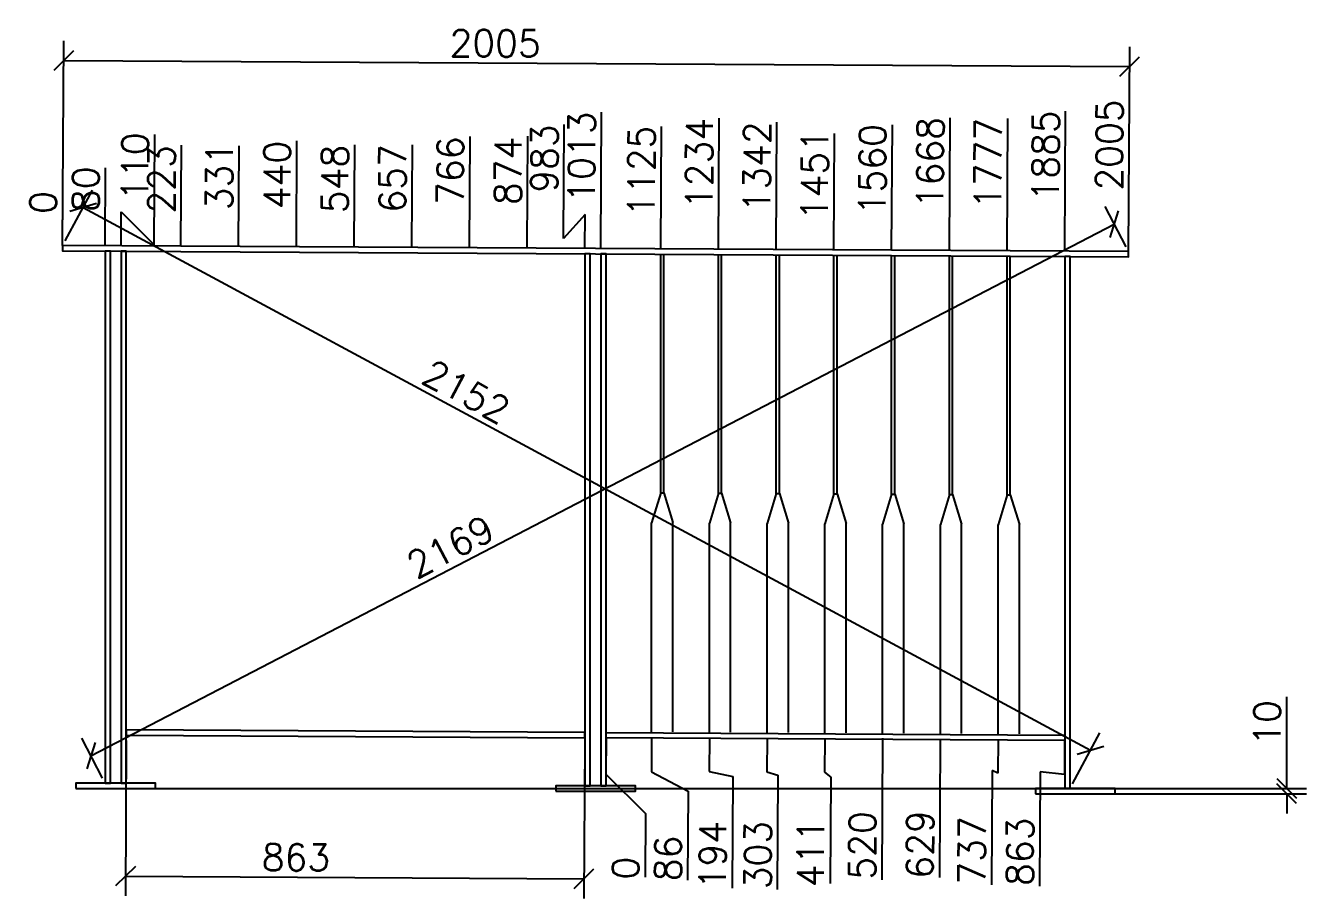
# Model space of a CAD drawing. Header units: millimetres. Extents: x -25270 to 56616, y 992 to 38275.
# Drawn here: x 14727 to 17136, y 29230 to 30871 of the extents above; entities that cross this region are included whole.
import ezdxf

# ---------------------------------------------------------------- set-up
doc = ezdxf.new("R2010")
doc.units = ezdxf.units.MM
doc.layers.add('Garde Corps', color=7, linetype='Continuous')
doc.layers.add('POTCACH', color=7, linetype='Continuous')
doc.styles.add('DETX4', font='romans.shx', dxfattribs={"height": 50})
doc.dimstyles.new('DETX4', dxfattribs={"dimtxt": 50, "dimasz": 37, "dimexe": 37, "dimexo": 10, "dimgap": 12, "dimtad": 1, "dimdec": 0, "dimdsep": 46, "dimtxsty": 'DETX4', "dimblk": 'OBLIQUE', "dimcen": 0.09, "dimadec": 0, "dimazin": 0, "dimtfac": 1, "dimtdec": 0, "dimtix": 1, "dimtofl": 0, "dimtmove": 0, "dimatfit": 3, "dimldrblk": 'OBLIQUE', "dimfxl": 1, "dimtolj": 1, "dimtzin": 0, "dimarcsym": 0})

# ---------------------------------------------------------------- blocks, each defined once
blk = doc.blocks.new('A$C643B79CD')
for p, q in [((17, 449), (17, 898)), ((23, 449), (23, 898)), ((17, 449), (23, 449)), ((0, 0), (0, 392.8)), ((40, 0), (40, 393.3))]:
    blk.add_line(p, q)
at = {"layer": 'POTCACH'}
for p, q in [((17, 449), (0, 392.8)), ((23, 449), (40, 393.3))]:
    blk.add_line(p, q, dxfattribs=at)
blk = doc.blocks.new('_OBLIQUE')
at = {"color": 0, "linetype": 'ByBlock'}
blk.add_line((-0.5, -0.5), (0.5, 0.5), dxfattribs=at)
blk = doc.blocks.new('*D265')
at = {"layer": 'Defpoints', "color": 0, "transparency": 16777216}
for p in [(16803.1, 30794.3), (14796.1, 30447.7), (16801.1, 30436.6)]:
    blk.add_point(p, dxfattribs=at)
at = {"layer": 'POTCACH', "color": 0, "lineweight": -2, "transparency": 16777216}
for p, q in [((14796.1, 30457.7), (14798.3, 30842.3)), ((16801.1, 30446.6), (16803.3, 30831.3)), ((14798.1, 30805.3), (16803.1, 30794.3))]:
    blk.add_line(p, q, dxfattribs=at)
at = {"layer": 'POTCACH', "color": 0, "lineweight": -2, "transparency": 16777216, "xscale": 37, "yscale": 37, "zscale": 37}
for p, rotation in [((14798.1, 30805.3), 179.6843239682436), ((16803.1, 30794.3), 359.6843239682436)]:
    blk.add_blockref('_OBLIQUE', p, dxfattribs=dict(at, rotation=rotation))
at = {"layer": 'POTCACH', "color": 0, "transparency": 16777216, "insert": (15609.8, 30837.8), "char_height": 50, "attachment_point": 5, "rotation": 359.6843, "style": 'DETX4'}
blk.add_mtext('\\A1;2005', dxfattribs=at)
blk = doc.blocks.new('*D266')
at = {"layer": 'Defpoints', "color": 0, "transparency": 16777216}
for p in [(14916.1, 29537), (15778.6, 29532.3), (15777.1, 29267.4)]:
    blk.add_point(p, dxfattribs=at)
at = {"layer": 'POTCACH', "color": 0, "lineweight": -2, "transparency": 16777216}
for p, q in [((14916, 29527), (14914.4, 29235.2)), ((15778.5, 29522.3), (15776.9, 29230.4)), ((14914.6, 29272.2), (15777.1, 29267.4))]:
    blk.add_line(p, q, dxfattribs=at)
at = {"layer": 'POTCACH', "color": 0, "lineweight": -2, "transparency": 16777216, "xscale": 37, "yscale": 37, "zscale": 37}
for p, rotation in [((14914.6, 29272.2), 179.6843239682434), ((15777.1, 29267.4), 359.6843239682433)]:
    blk.add_blockref('_OBLIQUE', p, dxfattribs=dict(at, rotation=rotation))
at = {"layer": 'POTCACH', "color": 0, "transparency": 16777216, "insert": (15235.1, 29307.4), "char_height": 50, "attachment_point": 5, "rotation": 359.6843, "style": 'DETX4'}
blk.add_mtext('\\A1;863', dxfattribs=at)
blk = doc.blocks.new('*D268')
at = {"layer": 'Defpoints', "color": 0, "transparency": 16777216}
for p in [(14796.4, 30509.8), (14796.1, 30457.7), (14796.1, 30447.7)]:
    blk.add_point(p, dxfattribs=at)
at = {"layer": 'POTCACH', "color": 0, "lineweight": -2, "transparency": 16777216}
blk.add_line((14796.1, 30457.7), (14796.7, 30555.1), dxfattribs=at)
at = {"layer": 'POTCACH', "color": 0, "transparency": 16777216, "insert": (14759.6, 30538.6), "char_height": 50, "attachment_point": 5, "rotation": 89.6843, "style": 'DETX4'}
blk.add_mtext('\\A1;0', dxfattribs=at)
blk = doc.blocks.new('*D269')
at = {"layer": 'Defpoints', "color": 0, "transparency": 16777216}
for p in [(14876.4, 30510.8), (14796.1, 30457.7), (14876.1, 30447.2)]:
    blk.add_point(p, dxfattribs=at)
at = {"layer": 'POTCACH', "color": 0, "lineweight": -2, "transparency": 16777216}
blk.add_line((14876.1, 30457.2), (14876.9, 30603.7), dxfattribs=at)
at = {"layer": 'POTCACH', "color": 0, "transparency": 16777216, "insert": (14839.7, 30563.5), "char_height": 50, "attachment_point": 5, "rotation": 89.6843, "style": 'DETX4'}
blk.add_mtext('\\A1;80', dxfattribs=at)
blk = doc.blocks.new('*D270')
at = {"layer": 'Defpoints', "color": 0, "transparency": 16777216}
for p in [(14969, 30533), (14796.1, 30457.7), (14906.1, 30447.1)]:
    blk.add_point(p, dxfattribs=at)
at = {"layer": 'POTCACH', "color": 0, "lineweight": -2, "transparency": 16777216}
for p, q in [((14968.6, 30459), (14969.8, 30666.5)), ((14906.1, 30457.1), (14906.5, 30521.1)), ((14906.5, 30521.1), (14968.6, 30459))]:
    blk.add_line(p, q, dxfattribs=at)
at = {"layer": 'POTCACH', "color": 0, "transparency": 16777216, "insert": (14932.4, 30606), "char_height": 50, "attachment_point": 5, "rotation": 89.6843, "style": 'DETX4'}
blk.add_mtext('\\A1;110', dxfattribs=at)
blk = doc.blocks.new('*D271')
at = {"layer": 'Defpoints', "color": 0, "transparency": 16777216}
for p in [(15739, 30544.8), (14796.1, 30457.7), (15778.6, 30442.2)]:
    blk.add_point(p, dxfattribs=at)
at = {"layer": 'POTCACH', "color": 0, "lineweight": -2, "transparency": 16777216}
for p, q in [((15738.5, 30470.8), (15739.7, 30685.4)), ((15779, 30516.2), (15738.5, 30470.8)), ((15778.6, 30452.2), (15779, 30516.2))]:
    blk.add_line(p, q, dxfattribs=at)
at = {"layer": 'POTCACH', "color": 0, "transparency": 16777216, "insert": (15702.4, 30621.3), "char_height": 50, "attachment_point": 5, "rotation": 89.6843, "style": 'DETX4'}
blk.add_mtext('\\A1;983', dxfattribs=at)
blk = doc.blocks.new('*D272')
at = {"layer": 'Defpoints', "color": 0, "transparency": 16777216}
for p in [(15809.1, 30527.2), (14796.1, 30457.7), (15808.6, 30442.1)]:
    blk.add_point(p, dxfattribs=at)
at = {"layer": 'POTCACH', "color": 0, "lineweight": -2, "transparency": 16777216}
blk.add_line((15808.6, 30452.1), (15810, 30708.3), dxfattribs=at)
at = {"layer": 'POTCACH', "color": 0, "transparency": 16777216, "insert": (15772.6, 30623.9), "char_height": 50, "attachment_point": 5, "rotation": 89.6843, "style": 'DETX4'}
blk.add_mtext('\\A1;1013', dxfattribs=at)
blk = doc.blocks.new('*D273')
at = {"layer": 'Defpoints', "color": 0, "transparency": 16777216}
for p in [(15921.5, 30500.6), (14796.1, 30457.7), (15921.2, 30441.5)]:
    blk.add_point(p, dxfattribs=at)
at = {"layer": 'POTCACH', "color": 0, "lineweight": -2, "transparency": 16777216}
blk.add_line((15921.2, 30451.5), (15922.5, 30681.7), dxfattribs=at)
at = {"layer": 'POTCACH', "color": 0, "transparency": 16777216, "insert": (15885, 30597.4), "char_height": 50, "attachment_point": 5, "rotation": 89.6843, "style": 'DETX4'}
blk.add_mtext('\\A1;1125', dxfattribs=at)
blk = doc.blocks.new('*D274')
at = {"layer": 'Defpoints', "color": 0, "transparency": 16777216}
for p in [(16030.2, 30513.9), (14796.1, 30457.7), (16029.8, 30440.9)]:
    blk.add_point(p, dxfattribs=at)
at = {"layer": 'POTCACH', "color": 0, "lineweight": -2, "transparency": 16777216}
blk.add_line((16029.8, 30450.9), (16031.2, 30697.4), dxfattribs=at)
at = {"layer": 'POTCACH', "color": 0, "transparency": 16777216, "insert": (15993.7, 30611.9), "char_height": 50, "attachment_point": 5, "rotation": 89.6843, "style": 'DETX4'}
blk.add_mtext('\\A1;1234', dxfattribs=at)
blk = doc.blocks.new('*D275')
at = {"layer": 'Defpoints', "color": 0, "transparency": 16777216}
for p in [(16138.8, 30508.8), (14796.1, 30457.7), (16138.4, 30440.3)]:
    blk.add_point(p, dxfattribs=at)
at = {"layer": 'POTCACH', "color": 0, "lineweight": -2, "transparency": 16777216}
blk.add_line((16138.4, 30450.3), (16139.8, 30689.8), dxfattribs=at)
at = {"layer": 'POTCACH', "color": 0, "transparency": 16777216, "insert": (16102.3, 30605.5), "char_height": 50, "attachment_point": 5, "rotation": 89.6843, "style": 'DETX4'}
blk.add_mtext('\\A1;1342', dxfattribs=at)
blk = doc.blocks.new('*D276')
at = {"layer": 'Defpoints', "color": 0, "transparency": 16777216}
for p in [(16247.3, 30501.4), (14796.1, 30457.7), (16247, 30440.3)]:
    blk.add_point(p, dxfattribs=at)
at = {"layer": 'POTCACH', "color": 0, "lineweight": -2, "transparency": 16777216}
blk.add_line((16247, 30450.3), (16248.2, 30668.1), dxfattribs=at)
at = {"layer": 'POTCACH', "color": 0, "transparency": 16777216, "insert": (16210.8, 30590.9), "char_height": 50, "attachment_point": 5, "rotation": 89.6843, "style": 'DETX4'}
blk.add_mtext('\\A1;1451', dxfattribs=at)
blk = doc.blocks.new('*D277')
at = {"layer": 'Defpoints', "color": 0, "transparency": 16777216}
for p in [(16355.9, 30503.6), (14796.1, 30457.7), (16355.6, 30439.1)]:
    blk.add_point(p, dxfattribs=at)
at = {"layer": 'POTCACH', "color": 0, "lineweight": -2, "transparency": 16777216}
blk.add_line((16355.6, 30449.1), (16356.9, 30684.7), dxfattribs=at)
at = {"layer": 'POTCACH', "color": 0, "transparency": 16777216, "insert": (16319.5, 30600.4), "char_height": 50, "attachment_point": 5, "rotation": 89.6843, "style": 'DETX4'}
blk.add_mtext('\\A1;1560', dxfattribs=at)
blk = doc.blocks.new('*D278')
at = {"layer": 'Defpoints', "color": 0, "transparency": 16777216}
for p in [(16464.6, 30516.9), (14796.1, 30457.7), (16464.2, 30438.5)]:
    blk.add_point(p, dxfattribs=at)
at = {"layer": 'POTCACH', "color": 0, "lineweight": -2, "transparency": 16777216}
blk.add_line((16464.2, 30448.5), (16465.6, 30697.9), dxfattribs=at)
at = {"layer": 'POTCACH', "color": 0, "transparency": 16777216, "insert": (16428.1, 30613.6), "char_height": 50, "attachment_point": 5, "rotation": 89.6843, "style": 'DETX4'}
blk.add_mtext('\\A1;1668', dxfattribs=at)
blk = doc.blocks.new('*D279')
at = {"layer": 'Defpoints', "color": 0, "transparency": 16777216}
for p in [(16573.2, 30515.4), (14796.1, 30457.7), (16572.8, 30437.9)]:
    blk.add_point(p, dxfattribs=at)
at = {"layer": 'POTCACH', "color": 0, "lineweight": -2, "transparency": 16777216}
blk.add_line((16572.8, 30447.9), (16574.2, 30696.5), dxfattribs=at)
at = {"layer": 'POTCACH', "color": 0, "transparency": 16777216, "insert": (16536.7, 30612.2), "char_height": 50, "attachment_point": 5, "rotation": 89.6843, "style": 'DETX4'}
blk.add_mtext('\\A1;1777', dxfattribs=at)
blk = doc.blocks.new('*D280')
at = {"layer": 'Defpoints', "color": 0, "transparency": 16777216}
for p in [(16681.6, 30529.5), (14796.1, 30457.7), (16681.1, 30437.2)]:
    blk.add_point(p, dxfattribs=at)
at = {"layer": 'POTCACH', "color": 0, "lineweight": -2, "transparency": 16777216}
blk.add_line((16681.1, 30447.2), (16682.6, 30710.5), dxfattribs=at)
at = {"layer": 'POTCACH', "color": 0, "transparency": 16777216, "insert": (16645.1, 30626.2), "char_height": 50, "attachment_point": 5, "rotation": 89.6843, "style": 'DETX4'}
blk.add_mtext('\\A1;1885', dxfattribs=at)
blk = doc.blocks.new('*D281')
at = {"layer": 'Defpoints', "color": 0, "transparency": 16777216}
for p in [(16801.7, 30546.4), (14796.1, 30457.7), (16801.1, 30436.6)]:
    blk.add_point(p, dxfattribs=at)
at = {"layer": 'POTCACH', "color": 0, "lineweight": -2, "transparency": 16777216}
blk.add_line((16801.1, 30446.6), (16802.7, 30734.6), dxfattribs=at)
at = {"layer": 'POTCACH', "color": 0, "transparency": 16777216, "insert": (16765.2, 30646.7), "char_height": 50, "attachment_point": 5, "rotation": 89.6843, "style": 'DETX4'}
blk.add_mtext('\\A1;2005', dxfattribs=at)
blk = doc.blocks.new('*D282')
at = {"layer": 'Defpoints', "color": 0, "transparency": 16777216}
for p in [(15019, 30505.6), (14796.1, 30452.7), (15018.7, 30446.5)]:
    blk.add_point(p, dxfattribs=at)
at = {"layer": 'POTCACH', "color": 0, "lineweight": -2, "transparency": 16777216}
blk.add_line((15018.7, 30456.5), (15019.8, 30646.2), dxfattribs=at)
at = {"layer": 'POTCACH', "color": 0, "transparency": 16777216, "insert": (14982.4, 30582.1), "char_height": 50, "attachment_point": 5, "rotation": 89.6843, "style": 'DETX4'}
blk.add_mtext('\\A1;223', dxfattribs=at)
blk = doc.blocks.new('*D283')
at = {"layer": 'Defpoints', "color": 0, "transparency": 16777216}
for p in [(15127.7, 30518.9), (14796.1, 30452.7), (15127.3, 30445.9)]:
    blk.add_point(p, dxfattribs=at)
at = {"layer": 'POTCACH', "color": 0, "lineweight": -2, "transparency": 16777216}
blk.add_line((15127.3, 30455.9), (15128.4, 30645.2), dxfattribs=at)
at = {"layer": 'POTCACH', "color": 0, "transparency": 16777216, "insert": (15091.1, 30588.3), "char_height": 50, "attachment_point": 5, "rotation": 89.6843, "style": 'DETX4'}
blk.add_mtext('\\A1;331', dxfattribs=at)
blk = doc.blocks.new('*D284')
at = {"layer": 'Defpoints', "color": 0, "transparency": 16777216}
for p in [(15236.3, 30513.8), (14796.1, 30452.7), (15235.9, 30445.3)]:
    blk.add_point(p, dxfattribs=at)
at = {"layer": 'POTCACH', "color": 0, "lineweight": -2, "transparency": 16777216}
blk.add_line((15235.9, 30455.3), (15237, 30654.3), dxfattribs=at)
at = {"layer": 'POTCACH', "color": 0, "transparency": 16777216, "insert": (15199.7, 30590.2), "char_height": 50, "attachment_point": 5, "rotation": 89.6843, "style": 'DETX4'}
blk.add_mtext('\\A1;440', dxfattribs=at)
blk = doc.blocks.new('*D285')
at = {"layer": 'Defpoints', "color": 0, "transparency": 16777216}
for p in [(15344.8, 30506.4), (14796.1, 30452.7), (15344.5, 30445.3)]:
    blk.add_point(p, dxfattribs=at)
at = {"layer": 'POTCACH', "color": 0, "lineweight": -2, "transparency": 16777216}
blk.add_line((15344.5, 30455.3), (15345.6, 30646.9), dxfattribs=at)
at = {"layer": 'POTCACH', "color": 0, "transparency": 16777216, "insert": (15308.2, 30582.8), "char_height": 50, "attachment_point": 5, "rotation": 89.6843, "style": 'DETX4'}
blk.add_mtext('\\A1;548', dxfattribs=at)
blk = doc.blocks.new('*D286')
at = {"layer": 'Defpoints', "color": 0, "transparency": 16777216}
for p in [(15453.4, 30508.6), (14796.1, 30452.7), (15453.1, 30444.1)]:
    blk.add_point(p, dxfattribs=at)
at = {"layer": 'POTCACH', "color": 0, "lineweight": -2, "transparency": 16777216}
blk.add_line((15453.1, 30454.1), (15454.2, 30646.8), dxfattribs=at)
at = {"layer": 'POTCACH', "color": 0, "transparency": 16777216, "insert": (15416.8, 30583.9), "char_height": 50, "attachment_point": 5, "rotation": 89.6843, "style": 'DETX4'}
blk.add_mtext('\\A1;657', dxfattribs=at)
blk = doc.blocks.new('*D287')
at = {"layer": 'Defpoints', "color": 0, "transparency": 16777216}
for p in [(15562.1, 30521.9), (14796.1, 30452.7), (15561.7, 30443.5)]:
    blk.add_point(p, dxfattribs=at)
at = {"layer": 'POTCACH', "color": 0, "lineweight": -2, "transparency": 16777216}
blk.add_line((15561.7, 30453.5), (15562.9, 30662.5), dxfattribs=at)
at = {"layer": 'POTCACH', "color": 0, "transparency": 16777216, "insert": (15525.5, 30598.4), "char_height": 50, "attachment_point": 5, "rotation": 89.6843, "style": 'DETX4'}
blk.add_mtext('\\A1;766', dxfattribs=at)
blk = doc.blocks.new('*D288')
at = {"layer": 'Defpoints', "color": 0, "transparency": 16777216}
for p in [(15670.7, 30520.4), (14796.1, 30452.7), (15670.3, 30442.9)]:
    blk.add_point(p, dxfattribs=at)
at = {"layer": 'POTCACH', "color": 0, "lineweight": -2, "transparency": 16777216}
blk.add_line((15670.3, 30452.9), (15671.5, 30663.4), dxfattribs=at)
at = {"layer": 'POTCACH', "color": 0, "transparency": 16777216, "insert": (15634.1, 30598.1), "char_height": 50, "attachment_point": 5, "rotation": 89.6843, "style": 'DETX4'}
blk.add_mtext('\\A1;874', dxfattribs=at)
blk = doc.blocks.new('*D289')
at = {"layer": 'Defpoints', "color": 0, "transparency": 16777216}
for p in [(14796.1, 30457.7), (16729.6, 29508.8), (16691.1, 29437.2)]:
    blk.add_point(p, dxfattribs=at)
at = {"layer": 'POTCACH', "color": 0, "lineweight": -2, "transparency": 16777216}
for p, q in [((14800.9, 30466.5), (14852.2, 30561.8)), ((14834.7, 30529.3), (16729.6, 29508.8)), ((16695.8, 29446), (16747.2, 29541.4))]:
    blk.add_line(p, q, dxfattribs=at)
at = {"layer": 'POTCACH', "color": 0, "lineweight": -2, "transparency": 16777216, "xscale": 37, "yscale": 37, "zscale": 37}
for p, rotation in [((14834.7, 30529.3), 151.6972361489611), ((16729.6, 29508.8), 331.697236148961)]:
    blk.add_blockref('_OBLIQUE', p, dxfattribs=dict(at, rotation=rotation))
at = {"layer": 'POTCACH', "color": 0, "transparency": 16777216, "insert": (15555.7, 30183), "char_height": 50, "attachment_point": 5, "rotation": 331.6972, "style": 'DETX4'}
blk.add_mtext('\\A1;2152', dxfattribs=at)
blk = doc.blocks.new('*D290')
at = {"layer": 'Defpoints', "color": 0, "transparency": 16777216}
for p in [(16774.4, 30498), (16801.1, 30446.6), (14876.1, 29447.2)]:
    blk.add_point(p, dxfattribs=at)
at = {"layer": 'POTCACH', "color": 0, "lineweight": -2, "transparency": 16777216}
for p, q in [((16796.5, 30455.5), (16757.4, 30530.9)), ((14849.4, 29498.6), (16774.4, 30498)), ((14871.5, 29456.1), (14832.4, 29531.5))]:
    blk.add_line(p, q, dxfattribs=at)
at = {"layer": 'POTCACH', "color": 0, "lineweight": -2, "transparency": 16777216, "xscale": 37, "yscale": 37, "zscale": 37}
for p, rotation in [((16774.4, 30498), 27.43679414433779), ((14849.4, 29498.6), 207.4367941443378)]:
    blk.add_blockref('_OBLIQUE', p, dxfattribs=dict(at, rotation=rotation))
at = {"layer": 'POTCACH', "color": 0, "transparency": 16777216, "insert": (15525.7, 29891.4), "char_height": 50, "attachment_point": 5, "rotation": 27.4368, "style": 'DETX4'}
blk.add_mtext('\\A1;2169', dxfattribs=at)
blk = doc.blocks.new('*D323')
at = {"layer": 'Defpoints', "color": 0, "transparency": 16777216}
for p in [(15818.6, 29542.2), (15818.6, 29542.2), (15892.4, 29315.7)]:
    blk.add_point(p, dxfattribs=at)
at = {"layer": 'POTCACH', "color": 0, "lineweight": -2, "transparency": 16777216}
for p, q in [((15818.5, 29532.2), (15818.1, 29464.1)), ((15818.1, 29464.1), (15892.9, 29389.7)), ((15892.9, 29389.7), (15892.2, 29270.3))]:
    blk.add_line(p, q, dxfattribs=at)
at = {"layer": 'POTCACH', "color": 0, "transparency": 16777216, "insert": (15855.3, 29287.2), "char_height": 50, "attachment_point": 5, "rotation": 89.6717, "style": 'DETX4'}
blk.add_mtext('\\A1;0', dxfattribs=at)
blk = doc.blocks.new('*D324')
at = {"layer": 'Defpoints', "color": 0, "transparency": 16777216}
for p in [(15818.6, 29542.2), (15904.2, 29542.2), (15972.3, 29357.7)]:
    blk.add_point(p, dxfattribs=at)
at = {"layer": 'POTCACH', "color": 0, "lineweight": -2, "transparency": 16777216}
for p, q in [((15904.1, 29532.2), (15903.8, 29468.2)), ((15903.8, 29468.2), (15972.7, 29431.7)), ((15972.7, 29431.7), (15971.8, 29264.7))]:
    blk.add_line(p, q, dxfattribs=at)
at = {"layer": 'POTCACH', "color": 0, "transparency": 16777216, "insert": (15935, 29305.4), "char_height": 50, "attachment_point": 5, "rotation": 89.6717, "style": 'DETX4'}
blk.add_mtext('\\A1;86', dxfattribs=at)
blk = doc.blocks.new('*D325')
at = {"layer": 'Defpoints', "color": 0, "transparency": 16777216}
for p in [(15818.6, 29542.2), (16012.8, 29542.9), (16056.4, 29385.4)]:
    blk.add_point(p, dxfattribs=at)
at = {"layer": 'POTCACH', "color": 0, "lineweight": -2, "transparency": 16777216}
for p, q in [((16012.7, 29532.9), (16012.4, 29468.9)), ((16012.4, 29468.9), (16056.8, 29459.4)), ((16056.8, 29459.4), (16055.6, 29249.6))]:
    blk.add_line(p, q, dxfattribs=at)
at = {"layer": 'POTCACH', "color": 0, "transparency": 16777216, "insert": (16019, 29311.7), "char_height": 50, "attachment_point": 5, "rotation": 89.6717, "style": 'DETX4'}
blk.add_mtext('\\A1;194', dxfattribs=at)
blk = doc.blocks.new('*D326')
at = {"layer": 'Defpoints', "color": 0, "transparency": 16777216}
for p in [(15818.6, 29542.2), (16121.4, 29542.3), (16141.3, 29387.9)]:
    blk.add_point(p, dxfattribs=at)
at = {"layer": 'POTCACH', "color": 0, "lineweight": -2, "transparency": 16777216}
for p, q in [((16121.3, 29532.3), (16121, 29468.3)), ((16121, 29468.3), (16141.7, 29461.9)), ((16141.7, 29461.9), (16140.5, 29247.3))]:
    blk.add_line(p, q, dxfattribs=at)
at = {"layer": 'POTCACH', "color": 0, "transparency": 16777216, "insert": (16103.9, 29311.8), "char_height": 50, "attachment_point": 5, "rotation": 89.6717, "style": 'DETX4'}
blk.add_mtext('\\A1;303', dxfattribs=at)
blk = doc.blocks.new('*D327')
at = {"layer": 'Defpoints', "color": 0, "transparency": 16777216}
for p in [(15818.6, 29542.2), (16230, 29541.7), (16240.5, 29384.5)]:
    blk.add_point(p, dxfattribs=at)
at = {"layer": 'POTCACH', "color": 0, "lineweight": -2, "transparency": 16777216}
for p, q in [((16229.9, 29531.7), (16229.6, 29467.7)), ((16229.6, 29467.7), (16240.9, 29458.5)), ((16240.9, 29458.5), (16239.8, 29258.3))]:
    blk.add_line(p, q, dxfattribs=at)
at = {"layer": 'POTCACH', "color": 0, "transparency": 16777216, "insert": (16203.1, 29315.6), "char_height": 50, "attachment_point": 5, "rotation": 89.6717, "style": 'DETX4'}
blk.add_mtext('\\A1;411', dxfattribs=at)
blk = doc.blocks.new('*D328')
at = {"layer": 'Defpoints', "color": 0, "transparency": 16777216}
for p in [(15818.6, 29542.2), (16338.6, 29541.7), (16337.8, 29406)]:
    blk.add_point(p, dxfattribs=at)
at = {"layer": 'POTCACH', "color": 0, "lineweight": -2, "transparency": 16777216}
blk.add_line((16338.5, 29531.7), (16337, 29265.4), dxfattribs=at)
at = {"layer": 'POTCACH', "color": 0, "transparency": 16777216, "insert": (16300.4, 29329.9), "char_height": 50, "attachment_point": 5, "rotation": 89.6717, "style": 'DETX4'}
blk.add_mtext('\\A1;520', dxfattribs=at)
blk = doc.blocks.new('*D329')
at = {"layer": 'Defpoints', "color": 0, "transparency": 16777216}
for p in [(15818.6, 29542.2), (16447.2, 29540.5), (16446.4, 29405.4)]:
    blk.add_point(p, dxfattribs=at)
at = {"layer": 'POTCACH', "color": 0, "lineweight": -2, "transparency": 16777216}
blk.add_line((16447.1, 29530.5), (16445.6, 29269.6), dxfattribs=at)
at = {"layer": 'POTCACH', "color": 0, "transparency": 16777216, "insert": (16409, 29331.7), "char_height": 50, "attachment_point": 5, "rotation": 89.6717, "style": 'DETX4'}
blk.add_mtext('\\A1;629', dxfattribs=at)
blk = doc.blocks.new('*D330')
at = {"layer": 'Defpoints', "color": 0, "transparency": 16777216}
for p in [(15818.6, 29542.2), (16555.8, 29539.9), (16544.2, 29396.5)]:
    blk.add_point(p, dxfattribs=at)
at = {"layer": 'POTCACH', "color": 0, "lineweight": -2, "transparency": 16777216}
for p, q in [((16555.7, 29529.9), (16555.3, 29465.9)), ((16544.6, 29470.5), (16543.4, 29256)), ((16555.3, 29465.9), (16544.6, 29470.5))]:
    blk.add_line(p, q, dxfattribs=at)
at = {"layer": 'POTCACH', "color": 0, "transparency": 16777216, "insert": (16506.7, 29320.5), "char_height": 50, "attachment_point": 5, "rotation": 89.6717, "style": 'DETX4'}
blk.add_mtext('\\A1;737', dxfattribs=at)
blk = doc.blocks.new('*D331')
at = {"layer": 'Defpoints', "color": 0, "transparency": 16777216}
for p in [(15818.6, 29542.2), (16681.1, 29537.3), (16634.4, 29394.2)]:
    blk.add_point(p, dxfattribs=at)
at = {"layer": 'POTCACH', "color": 0, "lineweight": -2, "transparency": 16777216}
for p, q in [((16681, 29527.3), (16680.7, 29463.3)), ((16634.8, 29468.2), (16633.6, 29253.6)), ((16680.7, 29463.3), (16634.8, 29468.2))]:
    blk.add_line(p, q, dxfattribs=at)
at = {"layer": 'POTCACH', "color": 0, "transparency": 16777216, "insert": (16597, 29318.1), "char_height": 50, "attachment_point": 5, "rotation": 89.6717, "style": 'DETX4'}
blk.add_mtext('\\A1;863', dxfattribs=at)
blk = doc.blocks.new('*D392')
at = {"layer": 'Defpoints', "color": 0, "transparency": 16777216}
for p in [(14876.1, 29437.2), (16701.2, 29427.2), (17098.7, 29427.2)]:
    blk.add_point(p, dxfattribs=at)
at = {"layer": 'POTCACH', "color": 0, "lineweight": -2, "transparency": 16777216}
for p, q in [((17098.7, 29437.2), (17098.7, 29609)), ((14886.1, 29437.2), (17135.7, 29437.2)), ((16711.2, 29427.2), (17135.7, 29427.2)), ((17098.7, 29427.2), (17098.7, 29390.2))]:
    blk.add_line(p, q, dxfattribs=at)
at = {"layer": 'POTCACH', "color": 0, "lineweight": -2, "transparency": 16777216, "xscale": 37, "yscale": 37, "zscale": 37}
for p, rotation in [((17098.7, 29437.2), 270), ((17098.7, 29427.2), 90)]:
    blk.add_blockref('_OBLIQUE', p, dxfattribs=dict(at, rotation=rotation))
at = {"layer": 'POTCACH', "color": 0, "transparency": 16777216, "insert": (17061.7, 29560.1), "char_height": 50, "attachment_point": 5, "rotation": 90, "style": 'DETX4'}
blk.add_mtext('\\A1;10', dxfattribs=at)

msp = doc.modelspace()

# ---------------------------------------------------------------- linework, layer by layer
at = {"layer": 'POTCACH'}
msp.add_line((16801.1, 30446.6), (14796.1, 30457.7), dxfattribs=at)
for points in [[(16801.1, 30446.6), (14796.1, 30457.7), (14796.1, 30447.7), (16801.1, 30436.6)], [(14876.1, 29447.2), (14886.1, 29447.2), (14886.1, 30447.2), (14876.1, 30447.2)], [(14906.1, 29447.2), (14916.1, 29447.2), (14916.1, 30447.2), (14906.1, 30447.2)], [(15778.6, 29442.2), (15788.6, 29442.2), (15788.6, 30442.2), (15778.6, 30442.2)], [(15808.6, 29442.2), (15818.6, 29442.2), (15818.6, 30442.2), (15808.6, 30442.2)], [(16681.1, 29437.2), (16691.1, 29437.2), (16691.1, 30437.2), (16681.1, 30437.2)], [(15778.6, 29542.3), (14916.1, 29547), (14916.1, 29537), (15778.6, 29532.3)], [(15818.6, 29542.2), (16681.1, 29537.3), (16681.1, 29527.3), (15818.6, 29532.2)], [(14821.2, 29437.2), (14971.2, 29437.2), (14971.2, 29447.2), (14821.2, 29447.2)], [(15723.7, 29432.2), (15873.7, 29432.2), (15873.7, 29442.2), (15723.7, 29442.2)], [(16626.2, 29427.2), (16776.2, 29427.2), (16776.2, 29437.2), (16626.2, 29437.2)]]:
    msp.add_lwpolyline(points, close=True, dxfattribs=at)

# ---------------------------------------------------------------- block references
at = {"layer": 'Garde Corps'}
for p in [(15904.2, 29543.5), (16012.8, 29542.9), (16121.4, 29542.3), (16230, 29541.7), (16338.6, 29541.1), (16447.2, 29540.5), (16555.8, 29539.9)]:
    msp.add_blockref('A$C643B79CD', p, dxfattribs=at)

# ---------------------------------------------------------------- dimensions: what is measured, and where the dimension line sits
at = {"layer": 'POTCACH'}
for base, p1, p2, angle, picture, middle, dimtype in [((16803.1, 30794.3), (14796.1, 30447.7), (16801.1, 30436.6), 359.6843, '*D265', (15609.5, 30800.8), 161), ((16729.6, 29508.8), (14796.1, 30457.7), (16691.1, 29437.2), 331.6972, '*D289', (15538.2, 30150.4), 161), ((16774.4, 30498), (14876.1, 29447.2), (16801.1, 30446.6), 27.4368, '*D290', (15542.8, 29858.6), 161), ((17098.7, 29427.2), (14876.1, 29437.2), (16701.2, 29427.2), 90, '*D392', (17098.7, 29560.1), 160), ((15777.1, 29267.4), (14916.1, 29537), (15778.6, 29532.3), 359.6843, '*D266', (15234.9, 29270.4), 161)]:
    dim = msp.add_linear_dim(base=base, p1=p1, p2=p2, angle=angle, dimstyle='DETX4', dxfattribs=at)
    dim.commit()
    dim.dimension.update_dxf_attribs({"geometry": picture, "text_midpoint": middle, "dimtype": dimtype})
for feature_location, offset, origin, picture, middle in [((16801.1, 30436.6), (0.6, 109.8), (14796.1, 30457.7), '*D281', (16765.2, 30646.7)), ((16681.1, 30437.2), (0.5, 92.2), (14796.1, 30457.7), '*D280', (16645.1, 30626.2)), ((15808.5828, 30442.0985), (0.469, 85.1221), (14796.1379, 30457.6769), '*D272', (15772.5841, 30623.9469)), ((16464.2, 30438.5), (0.4, 78.4), (14796.1, 30457.7), '*D278', (16428.1, 30613.6)), ((16029.8, 30440.9), (0.4, 73.1), (14796.1, 30457.7), '*D274', (15993.7, 30611.9)), ((16572.8, 30437.9), (0.4, 77.6), (14796.1, 30457.7), '*D279', (16536.7, 30612.2)), ((16138.4, 30440.3), (0.4, 68.5), (14796.1, 30457.7), '*D275', (16102.3, 30605.5)), ((15778.5828, 30442.2363), (-39.6308, 102.5747), (14796.1379, 30457.6769), '*D271', (15702.3728, 30621.2994)), ((16355.575, 30439.0848), (0.3557, 64.5521), (14796.1379, 30457.6769), '*D277', (16319.463, 30600.3631)), ((15921.2, 30441.5), (0.3, 59.1), (14796.1, 30457.7), '*D273', (15885, 30597.4)), ((16247, 30440.3), (0.3, 61.1), (14796.1, 30457.7), '*D276', (16210.8, 30590.9)), ((14906.1, 30447.1), (63, 86), (14796.1, 30457.7), '*D270', (14932.4, 30606)), ((15670.3, 30442.9), (0.4, 77.6), (14796.1, 30452.7), '*D288', (15634.1, 30598.1)), ((15561.7, 30443.5), (0.4, 78.4), (14796.1, 30452.7), '*D287', (15525.5, 30598.4)), ((15235.9, 30445.3), (0.4, 68.5), (14796.1, 30452.7), '*D284', (15199.7, 30590.2)), ((15344.5, 30445.3), (0.3, 61.1), (14796.1, 30452.7), '*D285', (15308.2, 30582.8)), ((15453.1, 30444.1), (0.4, 64.6), (14796.1, 30452.7), '*D286', (15416.8, 30583.9)), ((15018.7, 30446.5), (0.3, 59.1), (14796.1, 30452.7), '*D282', (14982.4, 30582.1)), ((15127.3, 30445.9), (0.4, 73.1), (14796.1, 30452.7), '*D283', (15091.1, 30588.3)), ((14876.1, 30447.2), (0.4, 63.6), (14796.1, 30457.7), '*D269', (14839.7, 30563.5)), ((14796.0828, 30447.677), (0.342, 62.0816), (14796.1379, 30457.6769), '*D268', (14759.5833, 30538.6287)), ((15818.5827605, 29542.236272), (73.8552339, -226.5668822), (15818.5827605, 29542.236272), '*D323', (15855.2743307, 29287.2152183)), ((16012.8, 29542.9), (43.6, -157.5), (15818.6, 29542.2), '*D325', (16019, 29311.7)), ((16121.4, 29542.3), (19.9, -154.4), (15818.6, 29542.2), '*D326', (16103.9, 29311.8)), ((15904.2, 29542.2), (68.1, -184.6), (15818.6, 29542.2), '*D324', (15935, 29305.4)), ((16230, 29541.7), (10.5, -157.2), (15818.6, 29542.2), '*D327', (16203.1, 29315.6)), ((16338.6, 29541.7), (-0.8, -135.7), (15818.6, 29542.2), '*D328', (16300.4, 29329.9)), ((16447.2, 29540.5), (-0.8, -135.1), (15818.6, 29542.2), '*D329', (16409, 29331.7)), ((16555.8, 29539.9), (-11.6, -143.3), (15818.6, 29542.2), '*D330', (16506.7, 29320.5)), ((16681.0827605, 29537.2937286), (-46.6756603, -143.1077633), (15818.5827605, 29542.236272), '*D331', (16596.9705607, 29318.113528))]:
    dim = msp.add_ordinate_dim(feature_location=feature_location, offset=offset, dtype=1, origin=origin, dimstyle='DETX4', dxfattribs=at)
    dim.commit()
    dim.dimension.update_dxf_attribs({"geometry": picture, "text_midpoint": middle})

doc.saveas('drawing.dxf')
